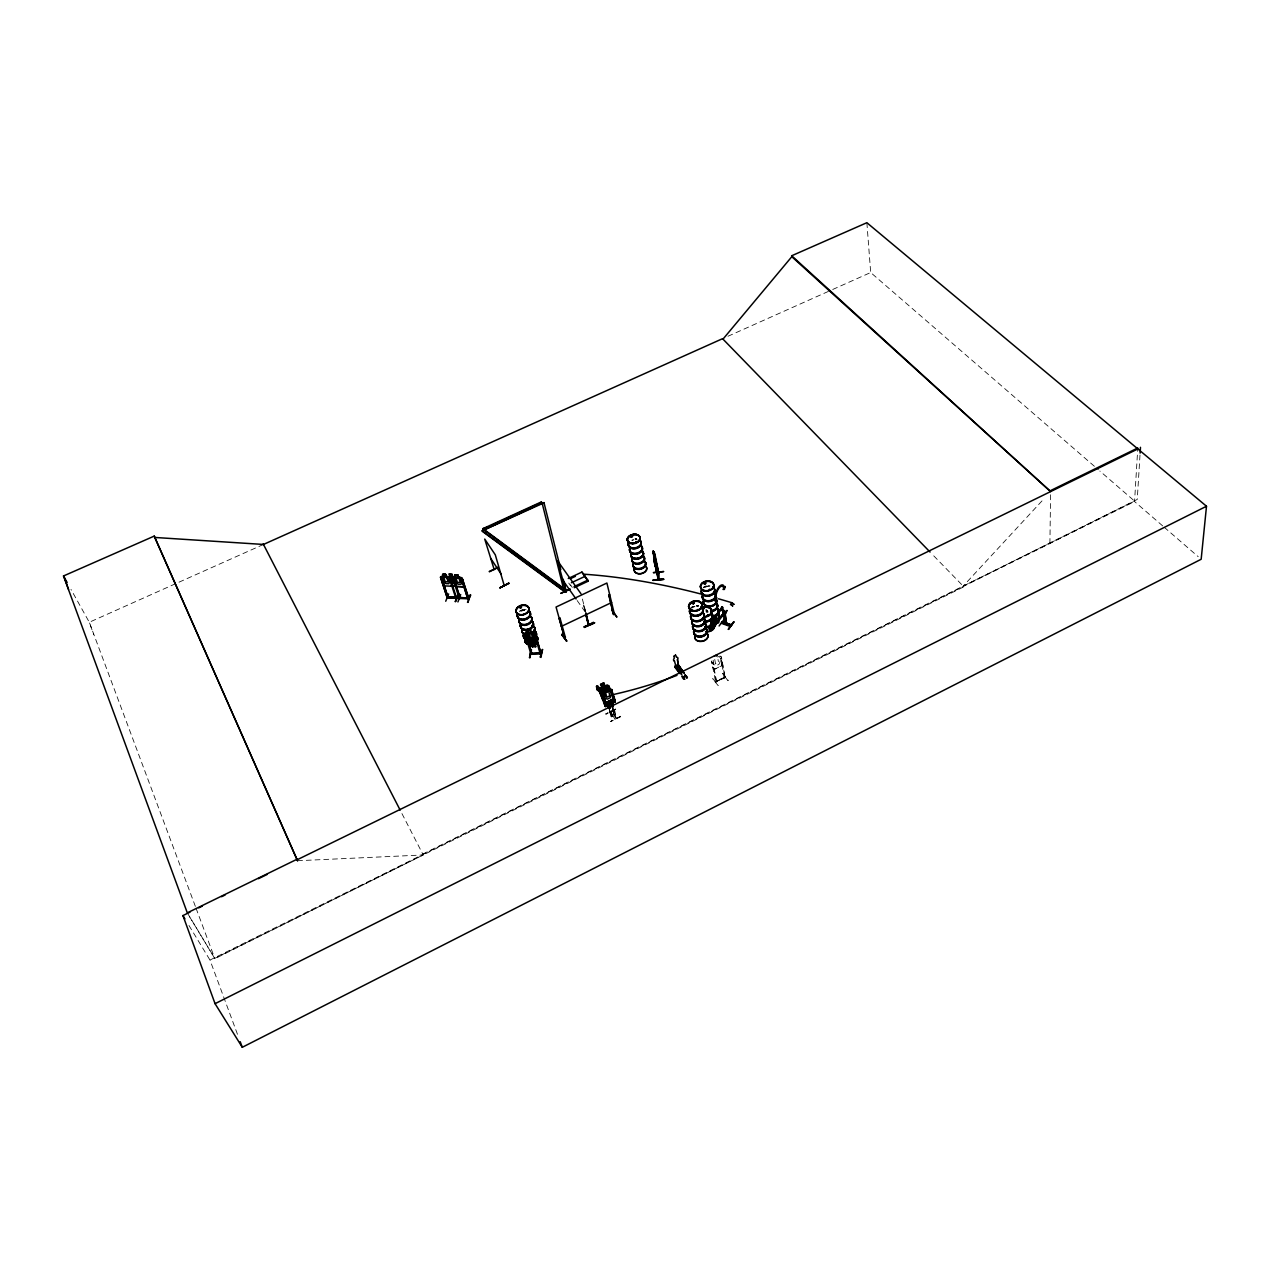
<?xml version="1.0" encoding="UTF-8"?>
<svg xmlns="http://www.w3.org/2000/svg" width="1270" height="1270" viewBox="0 0 1270 1270"><rect width="100%" height="100%" fill="white"/><g stroke="black" fill="none" stroke-linecap="round" stroke-linejoin="round"><path stroke-width="0.75" stroke-dasharray="5 3.75" d="M724.154 677.323C727.519 676.259 711.771 682.593 716.566 681.45M1049.909 543.512L1050.607 491.569M1162.685 525.907L1134.554 501.539L1137.729 449.008M1140 455.025L1137.253 499.428L963.184 586.105L1043.892 498.856M722.281 662.861L721.741 665.734L714.264 669.401L712.66 667.48L711.533 660.987L715.677 682.212L723.948 677.259M724.011 677.005C725.265 679.498 722.741 676.386 724.884 676.592M725.202 677.529L715.899 682.149M716.629 681.784L712.93 662.305L711.867 662.495L712.93 662.305M712.867 678.609L718.201 685.578L712.47 678.831M609.775 710.057C610.584 720.503 614.204 718.137 610.616 709.549M612.616 708.692C615.156 721.852 616.712 713.549 613.267 706.469M684.673 679.291L682.911 675.973M684.355 675.243L687.308 678.021L684.975 674.942M681.784 676.513C682.403 682.927 691.864 676.91 684.562 674.942M612.235 716.518L609.536 707.311M612.727 709.898L614.045 714.994L615.363 715.01M609.79 712.406L614.632 719.503M684.26 679.402L682.403 676.211M684.228 679.117L685.133 679.101L682.609 675.894M686.673 678.323L687.737 677.799L685.403 674.751M612.283 716.582L609.838 707.358M615.363 715.2L612.934 705.961M401.955 813.61L423.228 854.964L214.884 958.691L189.278 916.241M422.783 854.075L1134.586 501.11L1099.868 471.043M237.474 1034.288L209.979 960.056L1134.554 501.539M187.309 912.86L214.757 958.358L963.851 586.803L931.434 553.466M727.98 680.704L722.503 673.513L728.329 680.529M620.522 716.248L610.759 721.455L620.665 716.677M620.617 716.566L610.775 721.408M715.581 681.926L725.059 677.212M717.661 657.003L719.344 656.384M615.648 709.104L605.695 713.931L615.712 709.374M615.664 709.12L605.965 714.327M724.456 677.942L720.534 658.257L721.598 658.066L725.154 677.64L721.09 656.384L719.82 656.05M721.598 658.066L720.534 658.257M615.49 715.042L614.045 714.994M714.264 669.401L721.693 665.67L720.931 656.399M584.787 610.743L583.676 605.044L585.2 611.314M727.964 336.264L830.929 290.274M832.739 289.465L870.68 272.526L1098.375 469.741M263.477 544.449L89.297 622.252L70.993 589.423M716.201 680.815L716.74 681.688M716.328 681.514L712.756 662.067M616.156 718.36L611.537 711.533M616.728 718.471L611.934 711.359M611.886 715.851L611.299 716.867L609.187 709.581M297.529 860.727L423.228 854.964M724.376 677.958L723.916 677.069M1164.161 527.193L1198.213 556.689M712.772 667.417L714.327 669.29M684.943 674.195L687.514 677.783M684.546 675.037L686.705 678.291M681.736 675.751L684.546 679.371M681.784 675.926L684.324 679.371M568.754 583.089L570.674 585.803M577.151 600.535L584.946 611.6M570.547 584.851L572.294 587.438M188.96 925.465L209.979 960.056M195.358 906.367L89.297 622.252L93.662 634.365M196.04 908.225L214.757 958.358M608.854 707.644L611.299 716.867M612.283 706.945L614.68 715.534M582.374 599.059L585.597 611.41M583.676 605.044L585.121 610.584M613.077 707.612L614.886 714.486M683.292 677.847L686.53 676.45M714.74 659.416L715.597 663.924L718.566 662.464L718.01 659.463M713.137 660.194L713.994 664.702L715.962 665.845L718.931 664.4L720.169 661.686L719.328 657.177M866.87 222.71L870.68 272.526M706.263 612.156A6.731 4.858 -10.5 0 1 707.977 612.203M706.199 611.775A6.826 4.937 -10.5 0 1 707.946 611.822M706.152 611.489A6.826 4.937 -10.5 0 1 707.882 611.553M706.088 611.251A6.731 4.858 -10.5 0 1 707.803 611.299M691.848 608.092A6.795 4.905 -10.8 0 1 694.912 606.615M696.658 606.33A6.795 4.905 -10.8 0 1 698.389 606.377M691.706 607.727A6.906 4.985 -10.8 0 1 694.833 606.219M696.611 605.933A6.906 4.985 -10.8 0 1 698.357 605.981M691.658 607.441A6.906 4.985 -10.8 0 1 693.102 606.552M696.547 605.647A6.906 4.985 -10.8 0 1 698.309 605.711M691.658 607.171A6.81 4.905 -10.8 0 1 693.087 606.298M696.484 605.409A6.81 4.905 -10.8 0 1 698.214 605.472M704.945 587.343A6.731 4.81 -10.4 0 1 710.009 586.518M703.389 587.835A6.842 4.889 -10.4 0 1 709.978 586.121M703.358 587.296A6.747 4.81 -10.4 0 1 706.39 585.835M708.12 585.549A6.747 4.81 -10.4 0 1 709.851 585.597M707.327 610.314A6.683 4.81 -10.3 0 1 705.993 609.632M707.501 611.219A6.683 4.81 -10.3 0 1 706.152 610.537M707.39 610.981A6.779 4.889 -10.3 0 1 706.025 610.283M707.327 610.695A6.779 4.889 -10.3 0 1 705.977 609.997M519.7 611.41A6.763 4.762 -16.6 0 1 526.225 609.711M519.668 611.156A6.667 4.699 -16.6 0 1 522.748 609.711M524.447 609.425A6.667 4.699 -16.6 0 1 526.097 609.489M521.383 611.188A6.652 4.699 -16.6 0 1 524.716 610.33M521.256 610.822A6.763 4.762 -16.6 0 1 524.621 609.933M632.015 540.544A6.477 4.461 -12.6 0 1 633.603 539.972M635.254 539.702A6.477 4.461 -12.6 0 1 636.905 539.734M631.904 540.163A6.588 4.54 -12.6 0 1 633.508 539.591M635.19 539.306A6.588 4.54 -12.6 0 1 636.857 539.337M635.143 539.036A6.588 4.54 -12.6 0 1 636.794 539.067M635.063 538.782A6.493 4.477 -12.6 0 1 636.699 538.813M610.203 711.803L615.14 719.296L610.203 711.803M685.879 675.449L682.704 677.18L685.879 675.449"/><path stroke-width="1.5" d="M791.686 255.762L1050.607 491.569L791.797 256.699L791.686 255.762L866.87 222.71L1206.5 506.238L1201.166 559.26L242.284 1047.29L215.059 1003.681L182.943 915.575L189.976 912.146M653.51 572.77L663.718 571.532L653.447 572.5M656.844 568.309L656.701 570.722L653.859 554.292L658.654 579.787L658.701 571.865M654.177 560.387L654.558 559.689L654.59 563.515L654.209 554.704L654.844 556.26M654.764 561.022L654.796 558.752L655.145 564.15M654.748 562.245L655.177 562.943L655.209 560.673L656.161 565.134M656.114 567.388L656.209 562.673L656.272 569.992L653.701 557.292M656.574 567.515L656.717 569.754M658.178 578.294L658.304 579.818L658.447 572.532M658.304 571.754L658.574 578.929M654.764 562.8L653.272 550.894L653.891 553.085M655.431 562.864L656.019 564.88L654.812 562.991M655.241 565.452L655.764 567.007L655.272 558.213M658.257 579.152L653.161 550.91M653.574 554.133L653.431 552.672M653.717 557.339L653.717 551.672L658.781 573.23L654.701 553.149M565.706 591.63L565.547 590.804L565.769 591.836M565.229 590.963L566.166 592.106L557.466 560.642L580.993 593.757M612.219 700.802L613.188 701.707L614.664 700.913L613.585 699.754L612.108 700.548L614.537 699.818L615.267 701.786L605.425 706.564L605.933 704.342M605.6 706.469L602.266 694.341L603.171 693.896L606.409 706.12L599.9 689.864M1140.127 453.088L1140.476 447.31M564.182 637.048L565.436 636.968M564.372 637.731L565.166 637.254M722.646 607.695L713.184 619.49L722.122 606.885M723.773 614.204L722.9 614.934M723.265 613.553L722.043 606.996L722.582 607.822M723.979 611.505L726.615 624.649L725.027 611.918M721.312 623.268L730.472 626.57M721.503 622.57L730.679 625.824M724.233 611.6C724.471 611.934 723.202 610.553 724.725 611.426L724.106 612.219L724.725 611.426M454.708 584.152L456.549 586.502L463.963 586.835L464.185 584.565M456.089 582.676L455.057 582.692M603.901 700.834L605.679 702.723L613.235 698.897L613.648 696.024M526.097 637.508L526.478 635.048L534.48 634.841L536.337 637.238M526.225 637.524L526.574 635.127M526.669 639.524L528.526 641.826L536.527 641.54L536.892 639.175M605.949 691.166C608.457 685.673 604.488 685.26 605.028 690.769C601.853 686.61 598.868 690.229 604.631 691.848M540.941 657.447L542.496 649.494L540.337 657.114M531.654 644.461L532.336 646.875L535.734 646.7L535.051 644.366L536.369 643.557L531.511 632.968L528.32 633.047L529.638 637.445L528.495 639.35L529.796 643.731L531.717 644.461M537.226 644.398L538.194 643.461L537.226 644.398L529.32 644.604L528.003 643.715L526.24 637.429M539.845 653.193L540.988 652.685L531.892 653.097L531.86 653.939L526.256 634.603L525.256 634.905L526.193 634.873M534.559 634.397L535.495 634.365L534.559 634.397L540.194 653.764L540.083 652.637M539.988 652.685L539.988 653.685M540.353 657.146L542.512 649.526M532.336 646.875L531.749 644.382M535.035 644.461L535.718 646.795M530.701 652.923L531.781 653.177L530.86 653.923L524.764 633.19L525.812 632.317M536.511 641.62L536.527 641.54A6.556 4.699 -16.7 0 0 536.242 635.81M541.083 653.383L530.955 653.891L541.099 653.701L535.035 632.857L525.732 632.238L528.066 632.333L527.24 629.809A6.652 4.715 -16.7 0 1 520.922 624.284M531.098 649.748L529.495 657.749L531.511 649.732M532.924 622.332A6.652 4.715 -16.7 0 1 527.177 629.936L530.654 629.714L527.352 629.968M527.923 632.269L527.383 629.872M707.453 615.855L707.93 615.029M562.102 634.254L566.674 641.064L562.07 634.286M710.232 589.867L709.39 589.915M566.563 641.033L561.737 634.825M703.786 608.997L701.913 608.695M702.056 608.87L703.501 608.489M697.579 609.489L698.516 609.917M705.39 583.359L704.167 583.216M693.372 603.377L692.579 602.631L692.15 603.631M694.007 602.853L693.372 603.583M445.722 601.25L448.659 593.931M635.667 542.195L636.73 542.195M636.714 542.401L635.81 542.02M636.064 541.957L636.603 542.02M630.714 536.273C630.777 538.877 633.714 534.876 632.031 536.734M632.587 536.194L630.777 536.765M631.206 536.194L631.428 536.892M613.807 700.58L614.855 700.072L613.696 700.214M611.314 690.308C611.838 686.673 613.632 704.024 614.267 701.929C611.188 699.262 615.283 697.706 615.267 701.739M524.335 613.918L524.891 613.712M614.378 613.473C613.315 613.759 613.934 614.759 614.108 613.172M605.472 706.485L604.79 704.501L613.41 700.373M604.393 703.739C607.139 705.961 601.377 709.073 615.045 701.532C616.426 702.183 609.87 686.578 611.997 689.769M606.346 706.088L603.171 693.896M520.732 606.552C522.891 608.584 519.462 605.425 520.097 607.631M468.027 602.409L470.186 594.63M461.788 579.676L462.661 579.707L461.788 579.676L467.852 598.773L468.82 598.821M468.36 598.202L459.867 597.821M457.914 601.948L460.692 594.55M463.963 586.835L456.581 586.422L454.835 584.057M460.343 598.091L454.073 579.342L453.104 579.564L454.073 579.342M450.628 582.263L451.803 579.834L448.913 577.056L452.993 577.358L460.169 598.44L459.327 598.44L468.678 598.837L462.169 578.215L458.708 577.231L460.47 578.152L461.915 582.533L460.947 584.327L457.994 584.2L455.787 582.263L454.342 577.898L455.676 577.183L454.771 574.754L457.946 574.881L458.597 577.39M449.58 579.072L450.437 579.104L449.58 579.072L455.835 598.218L455.628 597.202L448.183 597.043M455.66 598.122L455.676 597.17M447.072 596.805L456.597 597.249L455.755 597.17M455.327 601.408L458.089 593.979M458.661 594.344L455.374 601.758L458.692 594.392M460.883 577.326L452.612 577.882L459.264 598.408L460.169 597.456L468.503 598.138M457.914 574.961L454.771 574.754M452.612 577.882L453.565 577.088M453.453 577.088L455.517 577.183L454.739 574.834M452.009 583.946L451.803 586.216L444.421 585.899L442.595 583.454L444.421 585.899M445.706 574.294L449.723 581.914L448.77 583.708L445.833 583.581L443.627 581.66L442.166 577.294L443.468 576.58C439.722 572.961 447.611 573.119 446.389 576.786L449.913 577.691L456.454 597.535M449.913 577.691L448.612 576.882M448.262 597.789L441.897 578.739L441.023 578.707L447.215 597.773L440.468 577.199L448.659 576.723M448.119 597.805L441.897 578.739M440.436 577.278L441.293 576.421M454.962 576.612L446.802 576.961M608.266 705.04C611.045 703.358 604.726 704.405 608.743 707.882M731.742 602.678L733.885 604.298L731.742 602.678A493.776 231.14 29 0 0 718.439 598.773M452.596 580.358L451.533 582.565M656.098 568.595L655.955 569.928M453.104 579.882L454.231 577.548M494.22 569.643L484.727 539.067L495.3 554.831L504.238 585.629M532.162 640.334L534.432 637.984L533.003 640.826L535.956 643.461L532.416 641.382L530.273 643.604L531.59 640.874L528.542 638.127L532.098 640.318M719.249 619.649C717.026 633.285 719.185 599.916 719.169 619.681M707.485 615.029L708.025 615.236M723.424 614.22L721.519 607.631L723.821 614.299L714.391 626.015L723.249 613.41L714.264 625.348L714.708 626.126M709.486 589.201L709.882 589.725M705.326 583.486L704.755 582.501M705.66 583.597L705.12 582.549M703.945 582.898L704.485 584.025M692.436 603.361L694.087 602.917M610.854 689.34L602.266 694.404L603.345 694.15M602.44 694.468L603.329 693.134M605.107 706.152L615.013 701.373M605.218 706.104L604.488 703.929M521.144 607.631L519.97 607.949L519.795 606.885M679.577 673.402L674.957 667.258L678.625 665.464M682.085 672.163L678.18 665.702M677.561 666.004L678.18 664.575L682.768 671.83M733.727 621.776L728.361 629.38L733.79 621.824M728.361 629.38L733.869 622.141M719.09 625.983L724.535 618.808M724.583 610.616L723.694 612.267M725.106 611.568L724.535 612.569C721.646 609.267 725.376 627.412 726.329 623.681M725.916 613.458L726.821 610.457M727.075 610.553L725.456 612.251M721.9 607.695L722.439 606.996L723.789 614.331M713.184 619.49L722.455 607.076M715.899 598.44L716.756 597.551L715.82 600.567L714.343 600.678L715.121 599.662A9.16 3.969 -70.7 0 1 718.661 587.28A9.16 3.969 -70.7 0 1 724.471 587.534L725.249 586.534L724.392 589.439L723.011 589.439L723.789 588.423A7.652 3.302 -70.7 0 0 718.931 588.216A7.652 3.302 -70.7 0 0 715.978 598.551L715.851 598.487A6.731 4.826 -10.3 0 1 710.66 606.155A6.731 4.826 -10.3 0 1 703.58 600.535M717.439 622.649L712.613 629.126L710.724 623.538L709.66 629.968L715.74 623.348L716.582 617.998L711.422 623.141L709.104 627.523L709.549 629.936M711.295 621.967L718.217 613.997M646.16 566.595L646.176 566.563A6.413 4.493 -12.5 0 1 640.937 573.786A6.413 4.493 -12.5 0 1 634.444 568.531M674.195 655.907L675.465 655.145M718.661 613.759L718.63 613.791A6.667 4.826 -10.3 0 1 718.455 618.665M707.263 633.619L707.295 633.603A6.731 4.921 -10.7 0 1 702.024 641.398A6.731 4.921 -10.7 0 1 694.976 635.635M791.797 256.699L722.916 339.217M612.235 703.231L610.949 702.977L611.838 706.501M607.965 704.374L608.965 703.961L610.076 708.104M609.283 704.628L610.187 707.85M521.208 607.743L521.478 606.933M562.086 634.651L566.674 641.064M675.211 667.036L675.227 666.004L681.752 674.449L676.069 666.718L674.973 667.274M540.988 653.685L534.924 632.889M614.188 699.278L613.219 699.5M482.346 531.368L564.975 591.995L566.325 590.296L482.917 528.669L541.337 501.936L542.258 503.587L482.171 530.781L542.1 502.999L544.1 503.111L542.258 503.587L541.337 501.936M598.154 689.547A9.001 2.207 63.7 0 1 603.488 695.166L604.361 696.024L603.694 694.769A10.509 2.572 63.7 0 0 597.789 688.07L596.503 686.276L597.614 685.736L598.9 687.514A10.509 2.588 63.7 0 1 604.822 694.214L605.488 695.468L604.599 694.611A9.001 2.207 63.7 0 0 599.281 688.991L598.154 689.547L599.138 691.452L600.25 690.912L599.281 688.991M564.975 591.995L566.325 590.296M722.281 621.935L731.361 624.951M456.692 598.218L447.294 597.741L456.756 597.852M462.169 578.215L468.916 598.551L459.2 597.392M447.881 597.138L446.976 597.059M692.706 602.663L692.594 603.552M693.468 603.234L692.626 603.425M693.563 603.806L693.658 602.774M612.854 696.15L614.982 701.611L614.68 699.786M528.082 632.254L526.606 633.079L531.495 643.684L534.67 643.604L533.368 639.223L534.511 637.334L533.209 632.92L531.273 632.174L530.654 629.714M448.453 577.151L449.77 576.437L448.897 573.929L452.056 574.072L452.723 576.58M612.108 700.548L614.664 700.913M215.059 1003.681L1206.5 506.238M596.503 686.276L596.9 689.578L598.011 689.038L600.25 690.912M604.06 696.262L605.488 695.468M597.471 688.197L598.599 687.641M599.71 688.61L607.266 684.895C609.552 686.451 607.933 685.213 610.664 690.658M605.679 702.723L613.235 698.897M600.694 684.466L603.726 682.974M608.489 690.483L610.314 690.483L611.426 694.96L610.283 697.674L607.25 699.167L605.155 698.056L604.012 693.595L605.441 691.991L604.711 689.547L608.028 688.022L608.536 690.562M1050.623 490.569L1137.777 447.992M296.831 859.346L187.309 912.86L63.5 575.977L154.226 536.099L297.529 860.727L154.226 536.099M198.755 907.859L202.263 906.145M221.583 896.699L225.108 894.985M258.477 878.681L267.256 874.379M297.116 859.79L1137.729 449.008M714.184 656.257L717.169 654.78M680.006 673.386L683.197 671.814L680.037 673.544L675.418 667.067M676.18 666.988L678.37 666.036L677.497 659.654A2.429 1.556 -36.6 0 0 676.45 657.241L675.64 655.066M611.6 703.644L612.41 703.151L613.267 706.469M565.007 636.603L564.293 636.968L565.309 637.286M584.533 627.459C602.202 618.347 593.36 624.808 584.2 626.761M616.807 617.125L612.092 610.457L616.775 616.712M604.933 704.818L613.87 701.056L605.869 704.04M588.169 623.792L588.899 623.983M586.01 612.997L588.804 624.983L585.676 613.156M584.216 626.808L593.661 622.697M584.295 627.158L593.503 622.268M559.181 618.601L560.197 618.426L559.181 618.601L564.658 637.921L556.054 607.028L606.901 583.025L614.426 614.251M608.79 595.106L609.79 594.916L608.949 595.328L613.394 614.378L614.474 614.14L613.6 614.616L608.949 595.328M570.087 589.264L560.769 593.392L569.897 589.042M561.419 626.364L611.648 602.52M574.024 586.629L587.788 580.152L581.946 572.072L568.246 578.501M574.31 587.708L588.058 581.231L587.788 580.152M499.983 587.819L508.905 583.057L500.015 587.883M499.904 587.708L509.032 583.422M570.246 578.771L575.389 576.358M571.389 582.739L585.137 576.294M489.41 571.802L498.332 567.214L489.299 571.421M482.917 528.669L488.41 526.828M491.95 525.208L541.496 502.523M614.95 701.532L613.886 699.151M605.981 705.691L605.314 703.342M693.515 603.679L692.293 602.98M520.668 607.679L519.875 607.06M566.261 591.391L564.166 591.312L566.261 591.391L563.213 579.295M711.819 629.206L712.613 629.126L711.549 627.412M467.709 597.773L468.693 597.884M653.225 553.307L653.732 555.72M653.748 559.006L658.304 579.818M653.272 579.914C685.054 577.628 631.428 582.549 663.527 578.945M585.756 614.426L588.296 624.459L586.073 614.267M531.257 632.254L533.67 632.111M531.098 649.795L530.066 657.733M704.548 583.486L704.39 582.597L705.612 582.787M704.596 583.755C702.389 582.216 705.517 585.454 705.707 582.946M445.595 574.437L442.643 574.326L443.468 576.58L441.341 576.58M440.928 578.961L441.785 579.009M470.773 595.011L467.487 602.393M454.438 581.723L451.501 581.581L450.04 577.231L452.31 579.326L454.009 577.263M455.057 583.597L452.12 583.454L449.913 581.517M450.802 585.518L454.422 585.692M450.723 585.66L456.2 585.851M588.534 623.506L588.661 624.872M154.908 537.464L263.477 544.449L722.551 338.677L930.053 552.037M531.844 653.51L526.256 634.603M675.831 666.734L679.767 673.195M725.138 611.759L723.709 611.314L723.852 612.14M722.487 621.681L731.679 624.967M731.441 625.221L722.217 622.094M658.352 573.23L653.907 551.767M483.092 529.257L561.705 587.391M482.171 530.781L564.817 591.407M596.9 689.578L599.138 691.452M605.234 706.279L598.964 690.261L602.409 698.786L604.726 701.342M604.012 700.77L605.726 702.612M602.361 698.754L604.758 701.373M677.434 659.559L678.307 665.94M678.18 664.575L684.324 673.179M677.926 664.686L684.101 673.163M673.925 656.304L674.306 658.273A2.429 1.556 -36.6 0 0 674.418 661.019L674.481 661.114M682.561 671.941L677.72 665.686L682.149 672.132M676.021 664.956L676.227 666.242M674.989 666.131L680.212 673.1M588.058 581.231L581.946 572.072M562.673 580.009L576.04 598.964M604.711 689.547L605.504 692.055M607.854 704.501L609.394 708.438M490.601 558.228L501.11 574.008M182.943 915.575L184.944 918.877M63.5 575.977L67.151 582.517M263.16 543.846L400.145 810.085M606.584 690.15L605.409 687.197L602.377 688.689L604.139 693.118M602.52 693.912L600.758 689.483L601.964 687.626L600.504 684.371L603.79 682.815L604.996 686.133L607.028 686.403L608.79 690.817M608.743 685.609L610.933 690.991M607.854 686.038L609.346 689.658M612.648 698.341L614.045 702.008M240.22 1041.717L242.284 1047.29M64.262 577.326L68.548 589.407M655.241 565.356L655.764 567.007M654.209 554.704L654.733 556.355M461.677 579.93L467.757 598.773M674.418 661.019L676.243 667.083M560.038 618.188L565.42 637.619M608.647 703.913L609.743 707.406M607.965 704.247L609.076 708.39M611.394 703.548L612.489 707.041M611.061 702.85L612.172 706.993M613.172 706.707L611.87 702.485L612.68 705.993M543.941 502.523L560.8 569.69M611.14 690.054L614.172 702.278M542.1 502.999L564.324 591.899M709.168 627.523L709.66 629.968M716.661 655.383L716.82 656.193M710.184 626.729L709.835 628.967L709.565 627.523M724.313 610.521L726.805 624.554M655.288 563.023L654.844 558.609L655.415 563.054M663.591 579.374L653.351 580.342M676.989 675.354A290.497 161.941 -5.4 0 1 614.362 694.309M583.533 574.183A493.776 231.14 29 0 1 703.421 594.662M711.644 625.586A6.699 4.858 -10.5 0 1 705.167 627.285A6.731 4.905 -10.8 0 1 705.66 633.667A6.731 4.905 -10.8 0 1 697.293 635.857A6.731 4.905 -10.8 0 1 693.928 630.285M711.899 618.633A6.699 4.858 -10.5 0 1 712.93 619.585M711.66 625.332A6.795 4.937 -10.5 0 1 705.072 627.047M711.914 618.268A6.795 4.937 -10.5 0 1 712.946 619.236M701.865 607.616A6.763 4.874 -10.5 0 1 711.565 609.965A6.763 4.874 -10.5 0 1 704.834 616.585M701.961 608.076A6.731 4.858 -10.5 0 1 711.613 610.41A6.731 4.858 -10.5 0 1 704.913 617.014M701.897 607.79A6.763 4.874 -10.5 0 1 711.597 610.14A6.763 4.874 -10.5 0 1 704.866 616.775M711.946 613.87A6.826 4.937 -10.5 0 1 711.248 619.442A6.826 4.937 -10.5 0 1 704.056 621.681M711.486 624.697A6.699 4.858 -10.5 0 1 704.993 626.396M711.74 617.744A6.699 4.858 -10.5 0 1 712.756 618.681M711.93 614.22A6.731 4.858 -10.5 0 1 711.232 619.712A6.731 4.858 -10.5 0 1 704.136 621.935A6.763 4.905 -10.8 0 1 705.167 622.951M711.899 613.6A6.826 4.937 -10.5 0 1 711.2 619.157A6.826 4.937 -10.5 0 1 704.009 621.411M711.756 613.315A6.731 4.858 -10.5 0 1 711.073 618.808A6.731 4.858 -10.5 0 1 703.961 621.03M714.311 624.888A6.667 4.858 -10.5 0 1 712.422 629.745A6.667 4.858 -10.5 0 1 705.961 631.428M714.391 625.189A6.699 4.874 -10.5 0 1 712.486 630.063A6.699 4.874 -10.5 0 1 706.009 631.746M703.437 613.855A6.795 4.905 -10.8 0 1 701.659 620.252A6.795 4.905 -10.8 0 1 693.007 620.824A6.795 4.905 -10.8 0 1 691.785 614.616M703.453 613.505A6.89 4.985 -10.8 0 1 701.659 619.998A6.89 4.985 -10.8 0 1 692.88 620.57A6.89 4.985 -10.8 0 1 691.642 614.283M704.358 618.617A6.779 4.921 -10.8 0 1 699.087 626.38A6.779 4.921 -10.8 0 1 691.991 620.617M701.373 607.076A6.906 4.985 -10.8 0 1 701.484 613.87A6.906 4.985 -10.8 0 1 692.261 615.363A6.906 4.985 -10.8 0 1 690.578 608.838M703.262 612.95A6.795 4.905 -10.8 0 1 701.484 619.347A6.795 4.905 -10.8 0 1 692.817 619.919A6.795 4.905 -10.8 0 1 691.61 613.712M703.024 609.568A6.81 4.905 -10.8 0 1 696.214 616.267A6.81 4.905 -10.8 0 1 689.975 610.425M701.357 607.457A6.81 4.905 -10.8 0 1 702.389 608.409M703.405 613.219A6.89 4.985 -10.8 0 1 701.611 619.712A6.89 4.985 -10.8 0 1 692.817 620.284A6.89 4.985 -10.8 0 1 691.594 613.997M701.31 606.806A6.906 4.985 -10.8 0 1 701.421 613.585A6.906 4.985 -10.8 0 1 692.213 615.077A6.906 4.985 -10.8 0 1 690.515 608.552M701.183 606.536A6.81 4.905 -10.8 0 1 701.294 613.219A6.81 4.905 -10.8 0 1 692.198 614.696A6.81 4.905 -10.8 0 1 690.531 608.266M705.342 628.253A6.731 4.905 -10.8 0 1 705.834 634.571A6.731 4.905 -10.8 0 1 697.468 636.746A6.731 4.905 -10.8 0 1 694.103 631.174M705.358 627.888A6.826 4.985 -10.8 0 1 705.85 634.286A6.826 4.985 -10.8 0 1 697.373 636.508A6.826 4.985 -10.8 0 1 693.96 630.857M707.199 633.476A6.731 4.921 -10.7 0 1 705.453 639.874A6.731 4.921 -10.7 0 1 696.881 640.429A6.731 4.921 -10.7 0 1 695.658 634.222M705.358 623.506A6.842 4.985 -10.8 0 1 700.056 631.349A6.842 4.985 -10.8 0 1 692.896 625.523M705.342 623.856A6.747 4.905 -10.8 0 1 700.976 631.412A6.747 4.905 -10.8 0 1 692.753 627.142M705.294 627.618A6.826 4.985 -10.8 0 1 705.803 634.016A6.826 4.985 -10.8 0 1 697.309 636.222A6.826 4.985 -10.8 0 1 693.896 630.587M704.278 622.252A6.842 4.985 -10.8 0 1 704.771 628.666A6.842 4.985 -10.8 0 1 696.262 630.888A6.842 4.985 -10.8 0 1 692.833 625.237M705.787 624.11A6.763 4.905 -10.8 0 1 699.056 630.793A6.763 4.905 -10.8 0 1 692.864 624.935M704.39 618.903A6.763 4.905 -10.8 0 1 699.135 626.618A6.763 4.905 -10.8 0 1 692.071 620.887M715.613 595.074A6.731 4.81 -10.3 0 1 715.518 597.598M714.819 598.821A6.731 4.81 -10.3 0 1 706.39 601.456A6.731 4.81 -10.3 0 1 702.723 595.947M713.962 593.026A6.731 4.81 -10.3 0 1 714.994 593.947M715.645 594.741A6.826 4.889 -10.3 0 1 707.993 601.424A6.826 4.889 -10.3 0 1 703.31 594.392M713.978 592.645A6.826 4.889 -10.3 0 1 715.01 593.598M715.788 598.313A6.731 4.826 -10.3 0 1 710.613 605.933A6.731 4.826 -10.3 0 1 703.548 600.313M712.978 587.184A6.842 4.889 -10.4 0 1 713.502 593.471A6.842 4.889 -10.4 0 1 704.993 595.678A6.842 4.889 -10.4 0 1 701.548 590.169M715.629 595.408A6.731 4.81 -10.3 0 1 707.041 600.694A6.731 4.81 -10.3 0 1 703.262 593.82M714.819 593.042A6.731 4.81 -10.3 0 1 715.454 594.169M714.613 589.613A6.747 4.81 -10.4 0 1 707.914 596.202A6.747 4.81 -10.4 0 1 701.691 590.502M712.962 587.565A6.747 4.81 -10.4 0 1 713.994 588.486M715.502 597.011A6.826 4.889 -10.3 0 1 706.247 600.932A6.826 4.889 -10.3 0 1 703.247 594.106M713.915 592.376A6.826 4.889 -10.3 0 1 714.962 593.312M715.597 594.455A6.826 4.889 -10.3 0 1 715.788 595.725M712.803 586.645A6.763 4.81 -10.4 0 1 713.311 592.836A6.763 4.81 -10.4 0 1 704.929 595.011A6.763 4.81 -10.4 0 1 701.516 589.582M716.772 608.394A6.667 4.81 -10.3 0 1 718.328 612.981M716.534 615.283A6.667 4.81 -10.3 0 1 711.787 617.014M716.772 608.044A6.763 4.874 -10.3 0 1 718.36 612.68M716.534 615.013A6.763 4.874 -10.3 0 1 711.74 616.775M718.534 613.505A6.636 4.81 -10.3 0 1 718.375 618.363M716.836 603.615A6.779 4.889 -10.3 0 1 716.661 608.552A6.779 4.889 -10.3 0 1 710.74 611.41M704.374 608.171A6.779 4.889 -10.3 0 1 704.199 606.917M716.613 607.505A6.667 4.81 -10.3 0 1 717.852 612.711A6.667 4.81 -10.3 0 1 711.629 616.125M716.804 603.964A6.683 4.81 -10.3 0 1 712.518 611.378M716.725 607.758A6.763 4.874 -10.3 0 1 718.312 612.41M716.486 614.743A6.763 4.874 -10.3 0 1 711.676 616.506M716.788 603.345A6.779 4.889 -10.3 0 1 716.613 608.282A6.779 4.889 -10.3 0 1 710.676 611.14M704.31 607.901A6.779 4.889 -10.3 0 1 704.136 606.631M715.629 602.139A6.699 4.81 -10.3 0 1 716.883 607.346A6.699 4.81 -10.3 0 1 710.628 610.759M704.342 607.568A6.699 4.81 -10.3 0 1 704.167 606.314M715.899 599.011A6.699 4.81 -10.3 0 1 714.184 605.266A6.699 4.81 -10.3 0 1 705.644 605.838A6.699 4.81 -10.3 0 1 704.405 599.773M715.867 598.726A6.731 4.826 -10.3 0 1 714.153 605.012A6.731 4.826 -10.3 0 1 705.58 605.584A6.731 4.826 -10.3 0 1 704.326 599.503M530.669 616.76A6.652 4.699 -16.7 0 1 527.463 624.856A6.652 4.699 -16.7 0 1 519.144 620.919M530.558 616.125A6.747 4.762 -16.7 0 1 527.32 624.332A6.747 4.762 -16.7 0 1 518.874 620.347M531.971 621.189A6.652 4.715 -16.7 0 1 531.844 627.396A6.652 4.715 -16.7 0 1 523.573 629.539A6.652 4.715 -16.7 0 1 520.859 624.078M531.86 620.903A6.62 4.699 -16.7 0 1 531.749 627.078A6.62 4.699 -16.7 0 1 523.51 629.221A6.62 4.699 -16.7 0 1 520.795 623.776M531.924 620.998A6.652 4.715 -16.7 0 1 531.797 627.205A6.652 4.715 -16.7 0 1 523.526 629.364A6.652 4.715 -16.7 0 1 520.811 623.887M529.082 611.076A6.763 4.762 -16.6 0 1 525.812 619.284A6.763 4.762 -16.6 0 1 517.35 615.315M530.4 615.871A6.652 4.699 -16.7 0 1 527.209 623.967A6.652 4.699 -16.7 0 1 518.874 620.03M529.098 611.426A6.667 4.699 -16.6 0 1 526.685 619.204A6.667 4.699 -16.6 0 1 517.573 616.855M529.003 610.791A6.763 4.762 -16.6 0 1 528.86 617.077A6.763 4.762 -16.6 0 1 520.446 619.268A6.763 4.762 -16.6 0 1 517.684 613.743M528.844 610.537A6.683 4.699 -16.6 0 1 528.701 616.744A6.683 4.699 -16.6 0 1 520.398 618.903A6.683 4.699 -16.6 0 1 517.668 613.442M535.067 631.746A6.588 4.699 -16.7 0 1 535.305 637.556M527.764 640.302A6.588 4.699 -16.7 0 1 524.034 634.619M535.051 631.396A6.683 4.762 -16.7 0 1 535.289 637.286M527.637 640.064A6.683 4.762 -16.7 0 1 523.859 634.301M536.353 636.095A6.588 4.715 -16.7 0 1 536.607 641.922M535.448 643.001A6.588 4.715 -16.7 0 1 534.003 643.858M532.384 644.446A6.588 4.715 -16.7 0 1 526.351 643.572A6.588 4.715 -16.7 0 1 525.336 638.969M528.987 644.35A6.556 4.699 -16.7 0 1 525.272 638.667A6.588 4.715 -16.7 0 0 529.003 644.477M536.305 635.905A6.588 4.715 -16.7 0 1 536.543 641.731M535.384 642.81A6.588 4.715 -16.7 0 1 533.956 643.684M532.273 625.459A6.699 4.762 -16.7 0 1 532.574 633.143M526.066 634.841A6.699 4.762 -16.7 0 1 522.288 629.079M535.702 631.809A6.588 4.699 -16.7 0 1 535.051 636.683M527.494 639.429A6.588 4.699 -16.7 0 1 523.78 633.746M533.591 630.19A6.588 4.699 -16.7 0 1 534.813 630.872M534.416 627.459A6.62 4.699 -16.7 0 1 532.606 633.412M526.193 635.079A6.62 4.699 -16.7 0 1 522.462 629.396M532.305 625.824A6.62 4.699 -16.7 0 1 533.527 626.523M534.972 631.126A6.683 4.762 -16.7 0 1 535.21 637.016M527.558 639.794A6.683 4.762 -16.7 0 1 523.78 634.032M532.178 625.189A6.699 4.762 -16.7 0 1 532.495 632.873M525.986 634.571A6.699 4.762 -16.7 0 1 522.208 628.809M533.273 625.634A6.62 4.699 -16.7 0 1 530.908 633.397M524.447 633.809A6.62 4.699 -16.7 0 1 521.811 629.793M532.987 622.617A6.62 4.699 -16.7 0 1 527.256 630.19A6.62 4.699 -16.7 0 1 521.033 624.554M640.858 546.1A6.477 4.477 -12.6 0 1 640.747 552.244A6.477 4.477 -12.6 0 1 632.127 553.656A6.477 4.477 -12.6 0 1 630.761 547.767M640.858 545.735A6.572 4.54 -12.6 0 1 640.747 551.958A6.572 4.54 -12.6 0 1 632 553.403A6.572 4.54 -12.6 0 1 630.603 547.433M641.858 550.593A6.477 4.493 -12.5 0 1 639.191 558.213A6.477 4.493 -12.5 0 1 630.714 554.609M641.763 550.307A6.445 4.461 -12.5 0 1 639.112 557.895A6.445 4.461 -12.5 0 1 630.666 554.292M641.81 550.418A6.477 4.493 -12.5 0 1 639.159 558.038A6.477 4.493 -12.5 0 1 630.666 554.434M639.667 540.322A6.588 4.54 -12.6 0 1 639.921 546.211A6.588 4.54 -12.6 0 1 631.73 548.338A6.588 4.54 -12.6 0 1 628.65 543.195M640.667 545.195A6.477 4.477 -12.6 0 1 640.905 550.989A6.477 4.477 -12.6 0 1 632.841 553.085A6.477 4.477 -12.6 0 1 629.825 548.005M639.667 540.687A6.493 4.477 -12.6 0 1 639.556 546.83A6.493 4.477 -12.6 0 1 630.904 548.259A6.493 4.477 -12.6 0 1 629.539 542.369M640.794 545.449A6.572 4.54 -12.6 0 1 641.048 551.339A6.572 4.54 -12.6 0 1 632.873 553.466A6.572 4.54 -12.6 0 1 629.809 548.307M639.604 540.052A6.588 4.54 -12.6 0 1 639.858 545.925A6.588 4.54 -12.6 0 1 631.666 548.053A6.588 4.54 -12.6 0 1 628.586 542.909M639.477 539.782A6.493 4.477 -12.6 0 1 639.715 545.576A6.493 4.477 -12.6 0 1 631.635 547.688A6.493 4.477 -12.6 0 1 628.602 542.607M644.192 561.324A6.413 4.477 -12.5 0 1 641.572 568.928A6.413 4.477 -12.5 0 1 633.143 565.309M644.192 560.975A6.509 4.54 -12.5 0 1 641.525 568.674A6.509 4.54 -12.5 0 1 632.984 565.007M641.906 550.815A6.477 4.493 -12.5 0 1 639.239 558.435A6.477 4.493 -12.5 0 1 630.761 554.831M646.065 566.436A6.413 4.493 -12.5 0 1 640.89 573.595A6.413 4.493 -12.5 0 1 634.397 568.357M641.937 551.101A6.445 4.461 -12.5 0 1 642.191 556.895A6.445 4.461 -12.5 0 1 634.174 558.975A6.445 4.461 -12.5 0 1 631.158 553.895M643.033 555.657A6.525 4.54 -12.5 0 1 640.35 563.356A6.525 4.54 -12.5 0 1 631.793 559.705M644.938 561.308A6.429 4.477 -12.5 0 1 640.572 568.293A6.429 4.477 -12.5 0 1 632.936 564.42M643.033 556.006A6.445 4.477 -12.5 0 1 640.382 563.61A6.445 4.477 -12.5 0 1 631.952 560.006M644.128 560.689A6.509 4.54 -12.5 0 1 644.398 566.579A6.509 4.54 -12.5 0 1 636.302 568.69A6.509 4.54 -12.5 0 1 633.238 563.531M642.842 555.117A6.445 4.477 -12.5 0 1 640.191 562.721A6.445 4.477 -12.5 0 1 631.746 559.117M655.971 567.801L655.399 564.07L655.971 567.801M711.613 623.506L713.692 623.364L712.375 627.523L714.2 623.3L716.693 622.046L714.518 622.268L715.978 617.95L714.026 622.3L711.676 623.395M711.152 621.887L710.755 623.618L711.264 621.919M730.52 604.266L732.679 605.885L730.52 604.266M715.105 619.903L711.644 624.348L712.073 626.586L715.518 622.141L715.105 619.903M609.806 695.769L606.774 697.262L605.647 692.785L608.695 691.293L609.806 695.769M603.393 683.768L601.456 684.72L601.869 685.784L603.822 684.816L603.393 683.768M607.441 688.753L605.679 690.515L607.441 688.753M676.148 667.242L676.084 668.195L679.101 665.813L676.148 667.242M530.114 630.206L528.066 630.253L530.352 631L530.114 630.206M532.813 637.35L529.622 637.429L532.813 637.365M533.368 639.223L530.193 639.318L533.368 639.255M534.67 645.573L532.638 645.62L534.908 646.335L534.67 645.573M445.246 574.739L443.341 574.659L445.5 575.516L445.246 574.739M457.454 575.326L455.549 575.246L457.724 576.104L457.454 575.326M446.691 577.485L443.738 577.358L445.214 581.723L448.151 581.85L446.691 577.485M458.883 578.088L455.93 577.961L457.375 582.327L460.327 582.454L458.883 578.088M451.548 574.596L449.644 574.516L451.803 575.389L451.548 574.596M691.801 610.298A6.826 4.905 -10.9 0 0 702.119 605.314A6.826 4.905 -10.9 0 0 692.166 601.71A6.842 4.921 -10.9 0 0 691.801 610.33A6.842 4.921 -10.9 0 0 702.151 605.33A6.842 4.921 -10.9 0 0 692.166 601.71A6.826 4.905 -10.9 0 0 691.801 610.298M698.992 625.824A6.763 4.905 -10.8 0 0 704.231 618.093A6.779 4.921 -10.8 0 1 699.008 625.967A6.779 4.921 -10.8 0 1 691.912 620.22A6.763 4.905 -10.8 0 0 698.992 625.824M691.896 610.775A6.826 4.905 -10.8 0 0 702.215 605.79A6.826 4.905 -10.8 0 0 692.261 602.186A6.826 4.905 -10.8 0 0 691.896 610.775M691.832 610.521A6.842 4.921 -10.9 0 0 702.183 605.504A6.842 4.921 -10.9 0 0 692.198 601.885A6.842 4.921 -10.9 0 0 691.832 610.521M703.564 590.28A6.779 4.826 -10.4 0 0 713.819 585.343A6.779 4.826 -10.4 0 0 703.866 581.835A6.779 4.826 -10.4 0 0 703.564 590.28M703.659 590.709A6.763 4.81 -10.4 0 0 713.867 585.803A6.763 4.81 -10.4 0 0 703.977 582.295A6.763 4.81 -10.4 0 0 703.659 590.709M703.596 590.455A6.779 4.826 -10.4 0 0 713.851 585.533A6.779 4.826 -10.4 0 0 703.913 582.009A6.779 4.826 -10.4 0 0 703.596 590.455M520.097 614.648A6.699 4.715 -16.6 0 0 528.923 608.124A6.699 4.715 -16.6 0 0 518.287 606.679A6.699 4.715 -16.6 0 0 520.097 614.648M520.24 615.077A6.683 4.699 -16.6 0 0 529.019 608.568A6.683 4.699 -16.6 0 0 518.446 607.139A6.683 4.699 -16.6 0 0 520.24 615.077M520.144 614.807A6.699 4.715 -16.6 0 0 528.955 608.282A6.699 4.715 -16.6 0 0 518.335 606.838A6.699 4.715 -16.6 0 0 520.144 614.807M630.158 542.957A6.509 4.461 -12.6 0 0 640.08 538.289A6.509 4.461 -12.6 0 0 630.777 535.067A6.525 4.477 -12.6 0 0 630.142 543.004A6.525 4.477 -12.6 0 0 640.112 538.321A6.525 4.477 -12.6 0 0 630.777 535.083A6.509 4.461 -12.6 0 0 630.158 542.957M630.253 543.433A6.509 4.461 -12.6 0 0 640.191 538.766A6.509 4.461 -12.6 0 0 630.888 535.543A6.509 4.461 -12.6 0 0 630.253 543.433M630.19 543.179A6.525 4.477 -12.6 0 0 640.144 538.496A6.525 4.477 -12.6 0 0 630.809 535.257A6.525 4.477 -12.6 0 0 630.19 543.179"/></g></svg>
